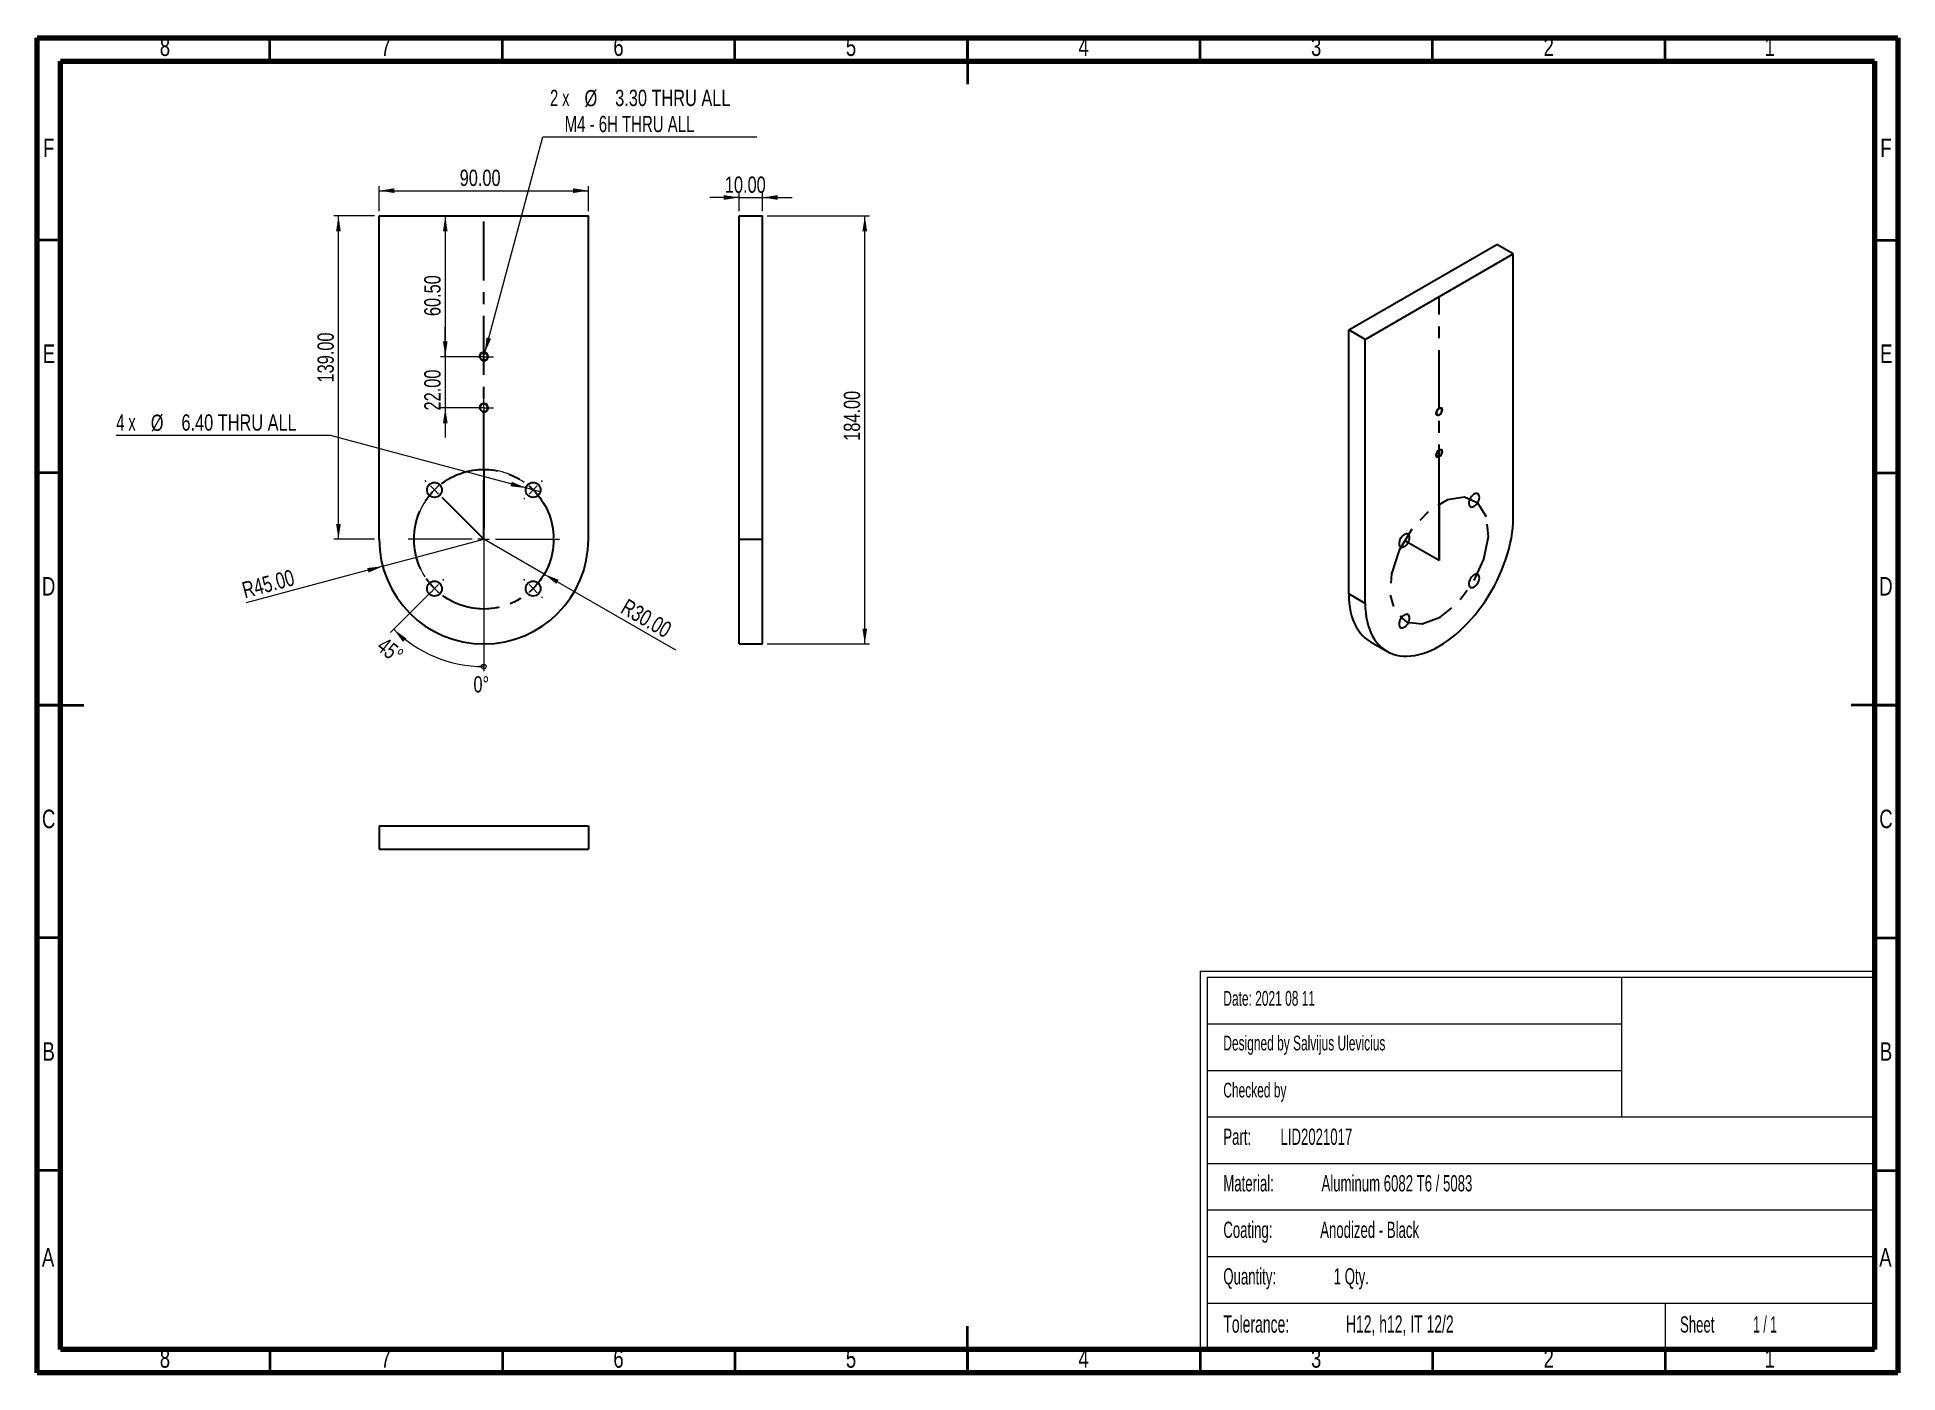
# Model space of a CAD drawing. Header units: millimetres. Extents: x 15 to 415, y 5 to 292.
import ezdxf

# ---------------------------------------------------------------- set-up
doc = ezdxf.new("R2010")
doc.units = ezdxf.units.MM
doc.linetypes.add('CENTERX2', pattern=[20.32, 12.7, -2.54, 2.54, -2.54])
doc.styles.add('SLDTEXTSTYLE0', font='TXT', dxfattribs={"width": 0.605})
doc.styles.add('SLDTEXTSTYLE1', font='TXT', dxfattribs={"width": 0.563})
doc.styles.add('SLDTEXTSTYLE2', font='TXT', dxfattribs={"width": 0.75})
doc.styles.add('SLDTEXTSTYLE3', font='TXT', dxfattribs={"width": 0.666667})
doc.styles.add('SLDTEXTSTYLE4', font='TXT', dxfattribs={"width": 0.6875})
doc.dimstyles.new('SLDDIMSTYLE0', dxfattribs={"dimtxt": 3.5, "dimasz": 3.302, "dimexe": 0, "dimexo": 0.0625, "dimgap": 0.875, "dimtad": 1, "dimlfac": 2, "dimrnd": 1e-09, "dimzin": 4, "dimdsep": 46, "dimtxsty": 'SLDTEXTSTYLE2', "dimsah": 1, "dimcen": 0.09, "dimadec": 0, "dimazin": 1, "dimtfac": 1, "dimtofl": 0, "dimtmove": 0, "dimatfit": 3, "dimfxl": 0, "dimfrac": 2, "dimtolj": 1, "dimtzin": 12, "dimarcsym": 0})
doc.dimstyles.new('SLDDIMSTYLE1', dxfattribs={"dimtxt": 3.5, "dimasz": 3.302, "dimexe": 0, "dimexo": 0.0625, "dimgap": 0.875, "dimtad": 1, "dimlfac": 2, "dimrnd": 1e-09, "dimzin": 4, "dimdsep": 46, "dimtxsty": 'SLDTEXTSTYLE2', "dimsah": 1, "dimcen": 0, "dimadec": 0, "dimazin": 1, "dimtfac": 1, "dimtofl": 0, "dimtmove": 0, "dimatfit": 3, "dimfxl": 0, "dimfrac": 2, "dimtolj": 1, "dimtzin": 12, "dimarcsym": 0})
doc.dimstyles.new('SLDDIMSTYLE2', dxfattribs={"dimtxt": 3.5, "dimasz": 3.302, "dimexe": 0, "dimexo": 0.0625, "dimgap": 0.875, "dimtad": 0, "dimtih": 1, "dimtoh": 1, "dimlfac": 2, "dimrnd": 1e-09, "dimzin": 4, "dimdsep": 46, "dimtxsty": 'SLDTEXTSTYLE2', "dimblk1": 'NONE', "dimsah": 1, "dimcen": 0, "dimadec": 0, "dimazin": 1, "dimtfac": 1, "dimtmove": 0, "dimatfit": 3, "dimldrblk": 'NONE', "dimfxl": 0, "dimfrac": 2, "dimtolj": 1, "dimtzin": 12, "dimarcsym": 0})
doc.dimstyles.new('SLDDIMSTYLE3', dxfattribs={"dimtxt": 3.5, "dimasz": 3.302, "dimexe": 0, "dimexo": 0.0625, "dimgap": 0.875, "dimtad": 1, "dimlfac": 2, "dimrnd": 1e-09, "dimzin": 4, "dimdsep": 46, "dimtxsty": 'SLDTEXTSTYLE2', "dimsah": 1, "dimcen": 0.09, "dimadec": 0, "dimazin": 1, "dimtfac": 1, "dimtmove": 0, "dimatfit": 0, "dimfxl": 0, "dimfrac": 2, "dimtolj": 1, "dimtzin": 12, "dimarcsym": 0})

# ---------------------------------------------------------------- blocks, each defined once
blk = doc.blocks.new('SW_NOTE_0')
at = {"color": 0, "linetype": 'Continuous', "lineweight": 0, "attachment_point": 1, "style": 'SLDTEXTSTYLE0'}
for s, insert, char_height in [('Tolerance:', (0, 4.77), 3.704), ('H12, h12, IT 12/2', (26.36, 4.77), 3.7042)]:
    blk.add_mtext(s, dxfattribs=dict(at, insert=insert, char_height=char_height))
blk = doc.blocks.new('SW_NOTE_0_1')
at = {"color": 0, "linetype": 'Continuous', "lineweight": 0, "char_height": 3.5, "attachment_point": 1}
for s, insert, style in [('Sheet', (0, 4.51), 'SLDTEXTSTYLE0'), ('1 / 1', (15.72, 4.51), 'SLDTEXTSTYLE1')]:
    blk.add_mtext(s, dxfattribs=dict(at, insert=insert, style=style))
blk = doc.blocks.new('SW_NOTE_0_2')
at = {"color": 0, "linetype": 'Continuous', "lineweight": 0, "char_height": 3.5, "attachment_point": 1, "style": 'SLDTEXTSTYLE0'}
for s, insert in [('Quantity:', (0, 4.51)), ('1 Qty.', (23.74, 4.51))]:
    blk.add_mtext(s, dxfattribs=dict(at, insert=insert))
blk = doc.blocks.new('SW_NOTE_0_3')
at = {"color": 0, "linetype": 'Continuous', "lineweight": 0, "char_height": 3.5, "attachment_point": 1, "style": 'SLDTEXTSTYLE0'}
for s, insert in [('Coating:', (0, 4.51)), ('Anodized - Black', (20.83, 4.51))]:
    blk.add_mtext(s, dxfattribs=dict(at, insert=insert))
blk = doc.blocks.new('SW_NOTE_0_4')
at = {"color": 0, "linetype": 'Continuous', "lineweight": 0, "char_height": 3.5, "attachment_point": 1, "style": 'SLDTEXTSTYLE0'}
for s, insert in [('Material:', (0, 4.51)), ('Aluminum 6082 T6 / 5083', (21.11, 4.51))]:
    blk.add_mtext(s, dxfattribs=dict(at, insert=insert))
blk = doc.blocks.new('SW_NOTE_0_5')
at = {"color": 0, "linetype": 'Continuous', "lineweight": 0, "char_height": 3.5, "attachment_point": 1, "style": 'SLDTEXTSTYLE0'}
for s, insert in [('Part:', (0, 4.51)), ('LID2021017', (12.29, 4.51))]:
    blk.add_mtext(s, dxfattribs=dict(at, insert=insert))
blk = doc.blocks.new('_Origin')
at = {"color": 0, "linetype": 'ByBlock', "lineweight": -2}
blk.add_line((0, 0), (-1, 0), dxfattribs=at)
blk.add_circle((0, 0), 0.5, dxfattribs=at)
blk = doc.blocks.new('SW_ANGORDINATE_DIMENSION_0')
at = {"color": 0, "linetype": 'Continuous', "lineweight": 0}
blk.add_line((2.23, 32.95), (2.23, 5.56), dxfattribs=at)
at = {"color": 0, "linetype": 'Continuous', "lineweight": 18, "xscale": 1.016, "yscale": 1.016}
blk.add_blockref('_Origin', (2.23, 6.57), dxfattribs=at)
at = {"color": 0, "linetype": 'Continuous', "lineweight": 18, "insert": (0, 4.51), "char_height": 3.5, "attachment_point": 1, "style": 'SLDTEXTSTYLE2'}
blk.add_mtext('0°', dxfattribs=at)
blk = doc.blocks.new('SW_ANGORDINATE_DIMENSION_1')
at = {"color": 0, "linetype": 'Continuous', "lineweight": 0}
blk.add_line((12.6, 13.04), (3.84, 4.28), dxfattribs=at)
at = {"color": 0, "linetype": 'Continuous', "lineweight": 18}
blk.add_arc((23.91, 24.35), 27.38, 225, 270, dxfattribs=at)
blk.add_solid([(4.55, 5), (6.53, 2.3), (7.25, 3.02)], dxfattribs=at)
at = {"color": 0, "linetype": 'Continuous', "lineweight": 18, "insert": (2.81, 3.53), "char_height": 3.5, "attachment_point": 1, "rotation": 321.442, "style": 'SLDTEXTSTYLE2'}
blk.add_mtext('45°', dxfattribs=at)
blk = doc.blocks.new('_D')
at = {"color": 7, "linetype": 'Continuous', "lineweight": 0}
for p, q in [((87.51, 253.69), (78.76, 253.69)), ((79.76, 184.19), (79.76, 253.69)), ((87.51, 184.19), (78.76, 184.19))]:
    blk.add_line(p, q, dxfattribs=at)
at = {"color": 7, "linetype": 'Continuous', "lineweight": 18}
for points in [[(79.76, 253.69), (79.25, 250.39), (80.27, 250.39)], [(79.76, 184.19), (80.27, 187.5), (79.25, 187.5)]]:
    blk.add_solid(points, dxfattribs=at)
at = {"color": 7, "linetype": 'Continuous', "lineweight": 18, "insert": (75.25, 217.9), "char_height": 3.5, "attachment_point": 1, "rotation": 90, "style": 'SLDTEXTSTYLE2'}
blk.add_mtext('139.00', dxfattribs=at)
blk = doc.blocks.new('_D_1')
at = {"color": 7, "linetype": 'Continuous', "lineweight": 0}
for p, q in [((88.51, 254.69), (88.51, 260.13)), ((133.51, 254.69), (133.51, 260.13)), ((88.51, 259.13), (133.51, 259.13))]:
    blk.add_line(p, q, dxfattribs=at)
at = {"color": 7, "linetype": 'Continuous', "lineweight": 18}
for points in [[(88.51, 259.13), (91.81, 258.62), (91.81, 259.64)], [(133.51, 259.13), (130.21, 259.64), (130.21, 258.62)]]:
    blk.add_solid(points, dxfattribs=at)
at = {"color": 7, "linetype": 'Continuous', "lineweight": 18, "insert": (105.83, 263.64), "char_height": 3.5, "attachment_point": 1, "style": 'SLDTEXTSTYLE2'}
blk.add_mtext('90.00', dxfattribs=at)
blk = doc.blocks.new('_D_2')
at = {"color": 7, "linetype": 'Continuous', "lineweight": 0}
for q in [(111.01, 184.19), (59.91, 170.5)]:
    blk.add_line((89.28, 178.37), q, dxfattribs=at)
at = {"color": 7, "linetype": 'Continuous', "lineweight": 18}
blk.add_solid([(89.28, 178.37), (85.96, 178.01), (86.22, 177.02)], dxfattribs=at)
at = {"color": 7, "linetype": 'Continuous', "lineweight": 18, "insert": (58.74, 174.85), "char_height": 3.5, "attachment_point": 1, "rotation": 15, "style": 'SLDTEXTSTYLE2'}
blk.add_mtext('R45.00', dxfattribs=at)
blk = doc.blocks.new('_D_3')
at = {"color": 7, "linetype": 'Continuous', "lineweight": 0}
for q in [(111.01, 184.19), (152.21, 160.41)]:
    blk.add_line((124, 176.69), q, dxfattribs=at)
at = {"color": 7, "linetype": 'Continuous', "lineweight": 18}
blk.add_solid([(124, 176.69), (126.61, 174.6), (127.11, 175.48)], dxfattribs=at)
at = {"color": 7, "linetype": 'Continuous', "lineweight": 18, "insert": (141.93, 171.55), "char_height": 3.5, "attachment_point": 1, "rotation": 330, "style": 'SLDTEXTSTYLE2'}
blk.add_mtext('R30.00', dxfattribs=at)
blk = doc.blocks.new('_D_4')
at = {"color": 7, "linetype": 'Continuous', "lineweight": 0}
for p, q in [((111.22, 224.24), (123.67, 270.7)), ((123.67, 270.7), (169.71, 270.7)), ((110.8, 222.65), (111.22, 224.24))]:
    blk.add_line(p, q, dxfattribs=at)
at = {"color": 7, "linetype": 'Continuous', "lineweight": 18}
blk.add_solid([(111.22, 224.24), (112.57, 227.3), (111.59, 227.56)], dxfattribs=at)
at = {"color": 7, "linetype": 'Continuous', "lineweight": 18, "char_height": 3.5, "attachment_point": 1}
for s, insert, style in [('2 x', (125.26, 280.82), 'SLDTEXTSTYLE3'), ('%%c', (132.67, 280.77), 'SLDTEXTSTYLE2'), ('3.30 THRU ALL', (139.26, 280.82), 'SLDTEXTSTYLE2'), ('M4 - 6H THRU ALL', (128.39, 275.21), 'SLDTEXTSTYLE4')]:
    blk.add_mtext(s, dxfattribs=dict(at, insert=insert, style=style))
blk = doc.blocks.new('_None')
blk = doc.blocks.new('_D_5')
at = {"color": 7, "linetype": 'Continuous', "lineweight": 0}
for p, q in [((78.04, 206.48), (32, 206.48)), ((120.07, 195.21), (78.04, 206.48)), ((123.16, 194.39), (120.07, 195.21))]:
    blk.add_line(p, q, dxfattribs=at)
at = {"color": 7, "linetype": 'Continuous', "lineweight": 18}
blk.add_solid([(120.07, 195.21), (117.01, 196.56), (116.75, 195.58)], dxfattribs=at)
at = {"color": 7, "linetype": 'Continuous', "lineweight": 18, "char_height": 3.5, "attachment_point": 1}
for s, insert, style in [('4 x', (32, 211.04), 'SLDTEXTSTYLE3'), ('%%c', (39.42, 210.99), 'SLDTEXTSTYLE2'), ('6.40 THRU ALL', (46.01, 211.04), 'SLDTEXTSTYLE2')]:
    blk.add_mtext(s, dxfattribs=dict(at, insert=insert, style=style))
blk = doc.blocks.new('_D_6')
at = {"color": 7, "linetype": 'Continuous', "lineweight": 0}
for p, q in [((102.73, 253.69), (102.73, 223.44)), ((110.01, 223.44), (101.73, 223.44))]:
    blk.add_line(p, q, dxfattribs=at)
at = {"color": 7, "linetype": 'Continuous', "lineweight": 18}
for points in [[(102.73, 253.69), (102.22, 250.39), (103.23, 250.39)], [(102.73, 223.44), (103.23, 226.75), (102.22, 226.75)]]:
    blk.add_solid(points, dxfattribs=at)
at = {"color": 7, "linetype": 'Continuous', "lineweight": 18, "insert": (98.21, 232.17), "char_height": 3.5, "attachment_point": 1, "rotation": 90, "style": 'SLDTEXTSTYLE2'}
blk.add_mtext('60.50', dxfattribs=at)
blk = doc.blocks.new('_D_7')
at = {"color": 7, "linetype": 'Continuous', "lineweight": 0}
for p, q in [((102.73, 223.44), (102.73, 229.79)), ((110.01, 223.44), (101.73, 223.44)), ((102.73, 223.44), (102.73, 212.44)), ((110.01, 212.44), (101.73, 212.44)), ((102.73, 212.44), (102.73, 206.09))]:
    blk.add_line(p, q, dxfattribs=at)
at = {"color": 7, "linetype": 'Continuous', "lineweight": 18}
for points in [[(102.73, 223.44), (103.23, 226.75), (102.22, 226.75)], [(102.73, 212.44), (102.22, 209.14), (103.23, 209.14)]]:
    blk.add_solid(points, dxfattribs=at)
at = {"color": 7, "linetype": 'Continuous', "lineweight": 18, "insert": (98.21, 211.88), "char_height": 3.5, "attachment_point": 1, "rotation": 90, "style": 'SLDTEXTSTYLE2'}
blk.add_mtext('22.00', dxfattribs=at)
blk = doc.blocks.new('SW_CENTERMARKSYMBOL_0')
at = {"color": 0, "linetype": 'Continuous', "lineweight": 18}
for p, q in [((10.61, 13.11), (10.61, 26.86)), ((-1.77, 22.98), (-2.02, 23.23)), ((0, 21.21), (-0.88, 22.1)), ((0, 21.21), (0.88, 20.33)), ((21.21, 21.21), (20.33, 20.33)), ((21.21, 21.21), (22.1, 22.1)), ((22.98, 22.98), (23.23, 23.23)), ((1.77, 19.45), (2.02, 19.2)), ((19.45, 19.45), (19.2, 19.2)), ((8.11, 10.61), (-5.64, 10.61)), ((10.61, 10.61), (9.36, 10.61)), ((10.61, 10.61), (10.61, 11.86)), ((10.61, 10.61), (10.61, 9.36)), ((10.61, 10.61), (11.86, 10.61)), ((10.61, 8.11), (10.61, -5.64)), ((13.11, 10.61), (26.86, 10.61)), ((0, 0), (-0.88, -0.88)), ((0, 0), (0.88, 0.88)), ((1.77, 1.77), (2.02, 2.02)), ((19.45, 1.77), (19.2, 2.02)), ((21.21, 0), (20.33, 0.88)), ((21.21, 0), (22.1, -0.88)), ((-1.77, -1.77), (-2.02, -2.02)), ((22.98, -1.77), (23.23, -2.02))]:
    blk.add_line(p, q, dxfattribs=at)
at = {"color": 0, "linetype": 'CENTERX2', "lineweight": 0}
for start, end in [(54.5493, 125.4507), (144.5493, 215.4507), (324.5493, 35.4507), (234.5493, 305.4507)]:
    blk.add_arc((10.61, 10.61), 15, start, end, dxfattribs=at)
at = {"color": 0, "linetype": 'Continuous', "lineweight": 0}
for start, end in [(135, 139.7746), (130.2254, 135), (45, 49.7746), (40.2254, 45), (220.2254, 225), (310.2254, 315), (315, 319.7746), (225, 229.7746)]:
    blk.add_arc((10.61, 10.61), 15, start, end, dxfattribs=at)
blk = doc.blocks.new('SW_CENTERMARKSYMBOL_1')
at = {"color": 0, "linetype": 'Continuous', "lineweight": 18}
for p, q in [((-1.25, 0), (-2.075, 0)), ((0, 0), (-1.25, 0)), ((0, 1.25), (0, 2.075)), ((0, 0), (0, 1.25)), ((0, 0), (0, -1.25)), ((0, 0), (1.25, 0)), ((1.25, 0), (2.075, 0)), ((0, -1.25), (0, -2.075))]:
    blk.add_line(p, q, dxfattribs=at)
blk = doc.blocks.new('SW_CENTERMARKSYMBOL_2')
at = {"color": 0, "linetype": 'Continuous', "lineweight": 18}
for p, q in [((-1.25, 0), (-2.075, 0)), ((0, 0), (-1.25, 0)), ((0, 1.25), (0, 2.075)), ((0, 0), (0, 1.25)), ((0, 0), (0, -1.25)), ((0, 0), (1.25, 0)), ((1.25, 0), (2.075, 0)), ((0, -1.25), (0, -2.075))]:
    blk.add_line(p, q, dxfattribs=at)
blk = doc.blocks.new('_D_8')
at = {"color": 7, "linetype": 'Continuous', "lineweight": 0}
for p, q in [((165.92, 257.66), (159.57, 257.66)), ((165.92, 254.69), (165.92, 258.66)), ((165.92, 257.66), (170.92, 257.66)), ((170.92, 254.69), (170.92, 258.66)), ((170.92, 257.66), (177.27, 257.66))]:
    blk.add_line(p, q, dxfattribs=at)
at = {"color": 7, "linetype": 'Continuous', "lineweight": 18}
for points in [[(165.92, 257.66), (162.61, 258.17), (162.61, 257.16)], [(170.92, 257.66), (174.22, 257.16), (174.22, 258.17)]]:
    blk.add_solid(points, dxfattribs=at)
at = {"color": 7, "linetype": 'Continuous', "lineweight": 18, "insert": (162.84, 262.17), "char_height": 3.5, "attachment_point": 1, "style": 'SLDTEXTSTYLE2'}
blk.add_mtext('10.00', dxfattribs=at)
blk = doc.blocks.new('_D_9')
at = {"color": 7, "linetype": 'Continuous', "lineweight": 0}
for p, q in [((171.92, 253.69), (193.92, 253.69)), ((192.92, 161.69), (192.92, 253.69)), ((171.92, 161.69), (193.92, 161.69))]:
    blk.add_line(p, q, dxfattribs=at)
at = {"color": 7, "linetype": 'Continuous', "lineweight": 18}
for points in [[(192.92, 253.69), (192.41, 250.39), (193.42, 250.39)], [(192.92, 161.69), (193.42, 165), (192.41, 165)]]:
    blk.add_solid(points, dxfattribs=at)
at = {"color": 7, "linetype": 'Continuous', "lineweight": 18, "insert": (188.4, 205.36), "char_height": 3.5, "attachment_point": 1, "rotation": 90, "style": 'SLDTEXTSTYLE2'}
blk.add_mtext('184.00', dxfattribs=at)

msp = doc.modelspace()

# ---------------------------------------------------------------- linework, layer by layer
at = {"color": 7, "linetype": 'Continuous', "lineweight": 70}
for p, q in [((15, 5), (15, 292)), ((15, 292), (415, 292)), ((415, 292), (415, 5)), ((20, 10), (20, 287)), ((20, 287), (410, 287)), ((410, 287), (410, 10)), ((410, 10), (20, 10)), ((415, 5), (15, 5))]:
    msp.add_line(p, q, dxfattribs=at)
at = {"color": 7, "linetype": 'Continuous', "lineweight": 35}
for p, q in [((65, 287), (65, 292)), ((115, 287), (115, 292)), ((165, 287), (165, 292)), ((215, 292.001), (215, 281.999)), ((215, 287), (215, 292)), ((265, 287), (265, 292)), ((315, 287), (315, 292)), ((365, 287), (365, 292)), ((20, 248.5), (15, 248.5)), ((410, 248.5), (415, 248.5)), ((20, 198.5), (15, 198.5)), ((410, 198.5), (415, 198.5)), ((14.999, 148.5), (25.001, 148.5)), ((20, 148.5), (15, 148.5)), ((415.001, 148.5), (404.999, 148.5)), ((410, 148.5), (415, 148.5)), ((20, 98.5), (15, 98.5)), ((410, 98.5), (415, 98.5)), ((20, 48.5), (15, 48.5)), ((410, 48.5), (415, 48.5)), ((215, 4.999), (215, 15.001)), ((65, 10), (65, 5)), ((115, 10), (115, 5)), ((165, 10), (165, 5)), ((215, 10), (215, 5)), ((265, 10), (265, 5)), ((315, 10), (315, 5)), ((365, 10), (365, 5))]:
    msp.add_line(p, q, dxfattribs=at)
at = {"color": 7, "linetype": 'Continuous', "lineweight": 25}
for p, q in [((88.5096, 184.1935), (88.5096, 253.6935)), ((88.5096, 253.6935), (133.5096, 253.6935)), ((133.5096, 184.1935), (133.5096, 253.6935)), ((165.9156, 184.1935), (165.9156, 253.6935)), ((165.9156, 253.6935), (170.9156, 253.6935)), ((170.9156, 184.1935), (170.9156, 253.6935)), ((296.968, 229.1952), (328.7878, 247.5644)), ((300.5035, 227.1542), (332.3233, 245.5233)), ((332.3233, 245.5233), (328.7878, 247.5644)), ((332.3233, 188.7738), (332.3233, 245.5233)), ((300.5035, 227.1542), (296.968, 229.1952)), ((296.968, 172.4456), (296.968, 229.1952)), ((300.5035, 170.4046), (300.5035, 227.1542)), ((165.9156, 184.1935), (170.9156, 184.1935)), ((165.9156, 161.6935), (165.9156, 184.1935)), ((170.9156, 161.6935), (170.9156, 184.1935)), ((300.5035, 170.4046), (296.968, 172.4456)), ((165.9156, 161.6935), (170.9156, 161.6935)), ((301.6288, 162.1441), (305.1643, 160.1031)), ((88.5096, 122.5588), (88.5096, 117.5588)), ((88.5096, 122.5588), (133.5096, 122.5588)), ((133.5096, 122.5588), (133.5096, 117.5588)), ((88.5096, 117.5588), (133.5096, 117.5588))]:
    msp.add_line(p, q, dxfattribs=at)
at = {"color": 7, "linetype": 'CENTERX2'}
for p, q in [((111.0096, 199.1935), (111.0096, 253.6935)), ((316.4134, 191.8373), (316.4134, 236.3387)), ((111.0096, 184.1935), (111.0096, 199.1935)), ((111.0096, 199.1935), (111.0096, 184.1935)), ((111.0096, 184.1935), (100.403, 194.8001)), ((316.4134, 179.5892), (316.4134, 191.8373)), ((316.4134, 191.8373), (316.4134, 179.5892)), ((316.4134, 179.5892), (308.9134, 183.9202))]:
    msp.add_line(p, q, dxfattribs=at)
at = {"color": 7, "linetype": 'Continuous', "lineweight": 18}
for p, q in [((265, 91.3102), (265, 9.8102)), ((265, 91.3102), (410, 91.3102)), ((410, 90), (266.5, 90)), ((266.5, 90), (266.5, 10)), ((355.6019, 90), (355.6019, 60)), ((266.5, 80), (355.6019, 80)), ((266.5, 70), (355.6019, 70)), ((266.5, 60), (410, 60)), ((266.5, 60), (410, 60)), ((266.5, 50), (410, 50)), ((266.5, 40), (410, 40)), ((266.5, 30), (410, 30)), ((266.5, 20), (410, 20)), ((365, 20), (365, 10))]:
    msp.add_line(p, q, dxfattribs=at)
at = {"color": 7, "linetype": 'Continuous', "lineweight": 18, "flags": 128}
for points in [[(316.4134, 210.8218), (316.1428, 210.7278), (315.9134, 210.7724), (315.7601, 210.9488), (315.7063, 211.2302), (315.7601, 211.5737), (315.9134, 211.9271), (316.1428, 212.2366), (316.4134, 212.4549), (316.684, 212.549), (316.9134, 212.5044), (317.0667, 212.328), (317.1205, 212.0466), (317.0667, 211.703), (316.9134, 211.3496), (316.684, 211.0402), (316.4134, 210.8218)], [(316.4134, 201.8399), (316.1428, 201.7458), (315.9134, 201.7904), (315.7601, 201.9668), (315.7063, 202.2482), (315.7601, 202.5918), (315.9134, 202.9452), (316.1428, 203.2546), (316.4134, 203.473), (316.684, 203.567), (316.9134, 203.5225), (317.0667, 203.346), (317.1205, 203.0646), (317.0667, 202.7211), (316.9134, 202.3677), (316.684, 202.0583), (316.4134, 201.8399)]]:
    msp.add_lwpolyline(points, dxfattribs=at)
at = {"color": 7, "linetype": 'Continuous', "lineweight": 25, "flags": 128}
for points in [[(316.4134, 210.9647), (316.5854, 211.0939), (316.742, 211.2715), (316.8695, 211.4817), (316.9564, 211.7058), (316.9951, 211.9239), (316.9821, 212.1166), (316.9186, 212.2669), (316.8102, 212.3613), (316.6665, 212.3914), (316.5004, 212.3547), (316.3265, 212.2543), (316.1603, 212.0992), (316.0166, 211.9031), (315.9082, 211.6836), (315.8447, 211.46), (315.8317, 211.2522), (315.8704, 211.0788), (315.9573, 210.9551), (316.0848, 210.8921), (316.2415, 210.8954), (316.4134, 210.9647)], [(316.4134, 201.9828), (316.5854, 202.112), (316.742, 202.2896), (316.8695, 202.4997), (316.9564, 202.7238), (316.9951, 202.9419), (316.9821, 203.1347), (316.9186, 203.2849), (316.8102, 203.3793), (316.6665, 203.4095), (316.5004, 203.3728), (316.3265, 203.2724), (316.1603, 203.1173), (316.0166, 202.9212), (315.9082, 202.7016), (315.8447, 202.478), (315.8317, 202.2703), (315.8704, 202.0968), (315.9573, 201.9731), (316.0848, 201.9101), (316.2415, 201.9135), (316.4134, 201.9828)], [(323.9134, 191.2731), (324.1566, 191.444), (324.3885, 191.6681), (324.5981, 191.9347), (324.7757, 192.2315), (324.913, 192.5446), (325.0035, 192.8593), (325.0431, 193.161), (325.0299, 193.4354), (324.9644, 193.6699), (324.8498, 193.8533), (324.6914, 193.9772), (324.4967, 194.0357), (324.2747, 194.0262), (324.0357, 193.949), (323.7911, 193.8077), (323.5522, 193.6091), (323.3301, 193.3623), (323.1354, 193.0789), (322.977, 192.7721), (322.8624, 192.4564), (322.7969, 192.1464), (322.7837, 191.8566), (322.8233, 191.6007), (322.9138, 191.3905), (323.0511, 191.236), (323.2287, 191.1442), (323.4384, 191.1196), (323.6702, 191.1632), (323.9134, 191.2731)], [(300.5035, 170.4046), (300.5285, 169.3889), (300.6035, 168.4053), (300.7283, 167.4569), (300.9024, 166.5467), (301.1253, 165.6775), (301.3963, 164.852), (301.7146, 164.073), (302.0791, 163.3427), (302.4887, 162.6636), (302.9421, 162.0378), (303.4379, 161.4671), (303.9745, 160.9535), (304.5503, 160.4985), (305.1634, 160.1036), (305.8119, 159.77), (306.4937, 159.4987), (307.2068, 159.2907), (307.9488, 159.1465), (308.7175, 159.0666), (309.5104, 159.0514), (310.325, 159.1007), (311.1587, 159.2145), (312.009, 159.3924), (312.8731, 159.6339), (313.7484, 159.9381), (314.6321, 160.3042), (315.5213, 160.7309), (316.4134, 161.217), (317.3055, 161.7609), (318.1948, 162.3609), (319.0784, 163.015), (319.9537, 163.7214), (320.8178, 164.4776), (321.6681, 165.2815), (322.5019, 166.1303), (323.3165, 167.0215), (324.1093, 167.9522), (324.878, 168.9195), (325.62, 169.9204), (326.3331, 170.9517), (327.0149, 172.0102), (327.6634, 173.0926), (328.2765, 174.1953), (328.8523, 175.3151), (329.3889, 176.4483), (329.8847, 177.5914), (330.3381, 178.7408), (330.7477, 179.8928), (331.1122, 181.0439), (331.4305, 182.1904), (331.7015, 183.3287), (331.9244, 184.4553), (332.0985, 185.5665), (332.2233, 186.659), (332.2983, 187.7292), (332.3233, 188.7738)], [(308.9134, 182.6138), (309.1566, 182.7847), (309.3885, 183.0088), (309.5981, 183.2754), (309.7757, 183.5722), (309.913, 183.8853), (310.0035, 184.2), (310.0431, 184.5017), (310.0299, 184.7761), (309.9644, 185.0105), (309.8498, 185.194), (309.6914, 185.3179), (309.4967, 185.3764), (309.2747, 185.3668), (309.0357, 185.2896), (308.7911, 185.1484), (308.5522, 184.9498), (308.3301, 184.703), (308.1354, 184.4196), (307.977, 184.1128), (307.8624, 183.7971), (307.7969, 183.4871), (307.7837, 183.1973), (307.8233, 182.9414), (307.9138, 182.7312), (308.0511, 182.5767), (308.2287, 182.4849), (308.4384, 182.4603), (308.6702, 182.5039), (308.9134, 182.6138)], [(323.9134, 173.9516), (324.1566, 174.1226), (324.3885, 174.3466), (324.5981, 174.6133), (324.7757, 174.9101), (324.913, 175.2232), (325.0035, 175.5379), (325.0431, 175.8395), (325.0299, 176.114), (324.9644, 176.3484), (324.8498, 176.5319), (324.6914, 176.6557), (324.4967, 176.7143), (324.2747, 176.7047), (324.0357, 176.6275), (323.7911, 176.4863), (323.5522, 176.2876), (323.3301, 176.0408), (323.1354, 175.7574), (322.977, 175.4507), (322.8624, 175.1349), (322.7969, 174.8249), (322.7837, 174.5352), (322.8233, 174.2793), (322.9138, 174.0691), (323.0511, 173.9145), (323.2287, 173.8228), (323.4384, 173.7981), (323.6702, 173.8418), (323.9134, 173.9516)], [(296.968, 172.4456), (296.993, 171.4299), (297.068, 170.4463), (297.1928, 169.4979), (297.3669, 168.5877), (297.5898, 167.7185), (297.8608, 166.8931), (298.179, 166.114), (298.5435, 165.3838), (298.9532, 164.7046), (299.4066, 164.0788), (299.9024, 163.5081), (300.439, 162.9945), (301.0148, 162.5395), (301.6279, 162.1446), (301.6288, 162.1441)], [(308.9134, 165.2923), (309.1566, 165.4633), (309.3885, 165.6873), (309.5981, 165.954), (309.7757, 166.2508), (309.913, 166.5639), (310.0035, 166.8786), (310.0431, 167.1802), (310.0299, 167.4547), (309.9644, 167.6891), (309.8498, 167.8725), (309.6914, 167.9964), (309.4967, 168.055), (309.2747, 168.0454), (309.0357, 167.9682), (308.7911, 167.827), (308.5522, 167.6283), (308.3301, 167.3815), (308.1354, 167.0981), (307.977, 166.7914), (307.8624, 166.4756), (307.7969, 166.1656), (307.7837, 165.8759), (307.8233, 165.6199), (307.9138, 165.4098), (308.0511, 165.2552), (308.2287, 165.1635), (308.4384, 165.1388), (308.6702, 165.1825), (308.9134, 165.2923)]]:
    msp.add_lwpolyline(points, dxfattribs=at)
at = {"color": 7, "linetype": 'CENTERX2', "flags": 128}
msp.add_lwpolyline([(326.5566, 189.0257), (324.7514, 191.9729), (321.8201, 193.2477), (318.1586, 192.6778), (314.2615, 190.3402), (310.6549, 186.5507), (307.8261, 181.8209), (306.157, 176.7897), (305.8731, 172.1366), (307.0128, 168.49), (309.422, 166.3424), (312.7755, 165.9839), (316.6203, 167.4628), (320.4371, 170.5795), (323.7106, 174.9129), (325.9985, 179.8779), (326.9918, 184.8039), (326.5566, 189.0257)], dxfattribs=at)
at = {"color": 7, "linetype": 'Continuous', "lineweight": 25}
for centre, radius in [((111.0096, 223.4435), 0.825), ((111.0096, 212.4435), 0.825), ((100.403, 194.8001), 1.6), ((121.6162, 194.8001), 1.6), ((100.403, 173.5869), 1.6), ((121.6162, 173.5869), 1.6)]:
    msp.add_circle(centre, radius, dxfattribs=at)
at = {"color": 7, "linetype": 'CENTERX2'}
msp.add_circle((111.0096, 184.1935), 15, dxfattribs=at)
at = {"color": 7, "linetype": 'Continuous', "lineweight": 18}
for centre in [(111.0096, 223.4435), (111.0096, 212.4435)]:
    msp.add_arc(centre, 1, 255, 195, dxfattribs=at)
at = {"color": 7, "linetype": 'Continuous', "lineweight": 25}
msp.add_arc((111.0096, 184.1935), 22.5, 180, 0, dxfattribs=at)

# ---------------------------------------------------------------- block references
at = {"color": 7, "linetype": 'Continuous', "lineweight": 0}
for name, p in [('SW_CENTERMARKSYMBOL_2', (111.0096, 223.4435)), ('SW_CENTERMARKSYMBOL_1', (111.0096, 212.4435)), ('SW_CENTERMARKSYMBOL_0', (100.403, 173.5869)), ('SW_NOTE_0_5', (270, 52.9792)), ('SW_NOTE_0_4', (270, 42.9792)), ('SW_NOTE_0_3', (270, 32.9792)), ('SW_NOTE_0_2', (270, 22.9792)), ('SW_NOTE_0', (270, 12.5611)), ('SW_NOTE_0_1', (368.182, 12.6309))]:
    msp.add_blockref(name, p, dxfattribs=at)
at = {"color": 7, "linetype": 'Continuous', "lineweight": 18}
for name, p in [('SW_ANGORDINATE_DIMENSION_0', (108.7832, 150.2451)), ('SW_ANGORDINATE_DIMENSION_1', (87.0972, 159.8403))]:
    msp.add_blockref(name, p, dxfattribs=at)

# ---------------------------------------------------------------- texts
at = {"color": 7, "linetype": 'Continuous', "lineweight": 0}
for s, insert, char_height, attachment_point, style in [('8', (42.46, 292.0602), 3.9687, 2, 'SLDTEXTSTYLE2'), ('7', (89.96, 292.0602), 3.9687, 2, 'SLDTEXTSTYLE2'), ('6', (139.96, 292.0602), 3.9687, 2, 'SLDTEXTSTYLE2'), ('5', (189.96, 292.0602), 3.9687, 2, 'SLDTEXTSTYLE2'), ('4', (239.96, 292.0602), 3.9687, 2, 'SLDTEXTSTYLE2'), ('3', (289.96, 292.0602), 3.9687, 2, 'SLDTEXTSTYLE2'), ('2', (339.96, 292.0602), 3.9687, 2, 'SLDTEXTSTYLE2'), ('1', (387.46, 292.0602), 3.9687, 2, 'SLDTEXTSTYLE2'), ('F', (17.4577, 270.3102), 3.9687, 2, 'SLDTEXTSTYLE2'), ('F', (412.4577, 270.3102), 3.9687, 2, 'SLDTEXTSTYLE2'), ('E', (17.5078, 226.0602), 3.9687, 2, 'SLDTEXTSTYLE2'), ('E', (412.5078, 226.0602), 3.9687, 2, 'SLDTEXTSTYLE2'), ('D', (17.4527, 176.0602), 3.9687, 2, 'SLDTEXTSTYLE2'), ('D', (412.4527, 176.0602), 3.9687, 2, 'SLDTEXTSTYLE2'), ('C', (17.4587, 126.0602), 3.9687, 2, 'SLDTEXTSTYLE2'), ('C', (412.4587, 126.0602), 3.9687, 2, 'SLDTEXTSTYLE2'), ('Date: 2021 08 11', (270, 87.0801), 3.175, 1, 'SLDTEXTSTYLE0'), ('B', (17.4706, 76.0602), 3.9687, 2, 'SLDTEXTSTYLE2'), ('Designed by Salvijus Ulevicius', (270, 77.4742), 3.175, 1, 'SLDTEXTSTYLE0'), ('B', (412.4706, 76.0602), 3.9687, 2, 'SLDTEXTSTYLE2'), ('Checked by', (270, 67.3595), 3.175, 1, 'SLDTEXTSTYLE0'), ('A', (17.3397, 31.8102), 3.9687, 2, 'SLDTEXTSTYLE2'), ('A', (412.3397, 31.8102), 3.9687, 2, 'SLDTEXTSTYLE2'), ('8', (42.46, 10.0602), 3.9687, 2, 'SLDTEXTSTYLE2'), ('7', (89.96, 10.0602), 3.9687, 2, 'SLDTEXTSTYLE2'), ('6', (139.96, 10.0602), 3.9687, 2, 'SLDTEXTSTYLE2'), ('5', (189.96, 10.0602), 3.9687, 2, 'SLDTEXTSTYLE2'), ('4', (239.96, 10.0602), 3.9687, 2, 'SLDTEXTSTYLE2'), ('3', (289.96, 10.0602), 3.9687, 2, 'SLDTEXTSTYLE2'), ('2', (339.96, 10.0602), 3.9687, 2, 'SLDTEXTSTYLE2'), ('1', (387.46, 10.0602), 3.9687, 2, 'SLDTEXTSTYLE2')]:
    msp.add_mtext(s, dxfattribs=dict(at, insert=insert, char_height=char_height, attachment_point=attachment_point, style=style))

# ---------------------------------------------------------------- dimensions: what is measured, and where the dimension line sits
at = {"color": 7, "linetype": 'Continuous', "lineweight": 18}
for p1, p2, text, picture, middle in [((110.7961, 222.6466), (111.2231, 224.2404), '2 x <> THRU ALL\\PM4 - 6H THRU ALL\\P', '_D_4', (147.4844, 276.2842)), ((123.1617, 194.386), (120.0707, 195.2142), '4 x <> THRU ALL\\P', '_D_5', (54.2276, 209.2813))]:
    dim = msp.add_diameter_dim_2p(p1=p1, p2=p2, text=text, dimstyle='SLDDIMSTYLE2', dxfattribs=at)
    dim.commit()
    dim.dimension.update_dxf_attribs({"geometry": picture, "text_midpoint": middle, "dimtype": 163})
for base, p1, p2, dimstyle, picture, middle in [((133.5096, 259.1326), (88.5096, 253.6935), (133.5096, 253.6935), 'SLDDIMSTYLE0', '_D_1', (111.6487, 259.1326)), ((170.9156, 257.6632), (165.9156, 253.6935), (170.9156, 253.6935), 'SLDDIMSTYLE3', '_D_8', (168.6627, 257.6632))]:
    dim = msp.add_linear_dim(base=base, p1=p1, p2=p2, dimstyle=dimstyle, dxfattribs=at)
    dim.commit()
    dim.dimension.update_dxf_attribs({"geometry": picture, "text_midpoint": middle, "dimtype": 160})
for base, p1, p2, dimstyle, picture, middle in [((79.7619, 253.6935), (88.5096, 184.1935), (88.5096, 253.6935), 'SLDDIMSTYLE0', '_D', (79.7619, 225.0104)), ((102.726, 223.4435), (88.5096, 253.6935), (111.0096, 223.4435), 'SLDDIMSTYLE0', '_D_6', (102.726, 237.9891)), ((192.9156, 253.6935), (170.9156, 161.6935), (170.9156, 253.6935), 'SLDDIMSTYLE0', '_D_9', (192.9156, 212.4672)), ((102.726, 212.4435), (111.0096, 223.4435), (111.0096, 212.4435), 'SLDDIMSTYLE3', '_D_7', (102.726, 217.7011))]:
    dim = msp.add_linear_dim(base=base, p1=p1, p2=p2, angle=90, dimstyle=dimstyle, dxfattribs=at)
    dim.commit()
    dim.dimension.update_dxf_attribs({"geometry": picture, "text_midpoint": middle, "dimtype": 160})
for mpoint, picture, middle in [((89.2763, 178.3701), '_D_2', (66.8163, 172.352)), ((124, 176.6935), '_D_3', (146.0211, 163.9796))]:
    dim = msp.add_radius_dim(center=(111.0096, 184.1935), mpoint=mpoint, dimstyle='SLDDIMSTYLE1', dxfattribs=at)
    dim.commit()
    dim.dimension.update_dxf_attribs({"geometry": picture, "text_midpoint": middle, "dimtype": 164})

doc.saveas('drawing.dxf')
